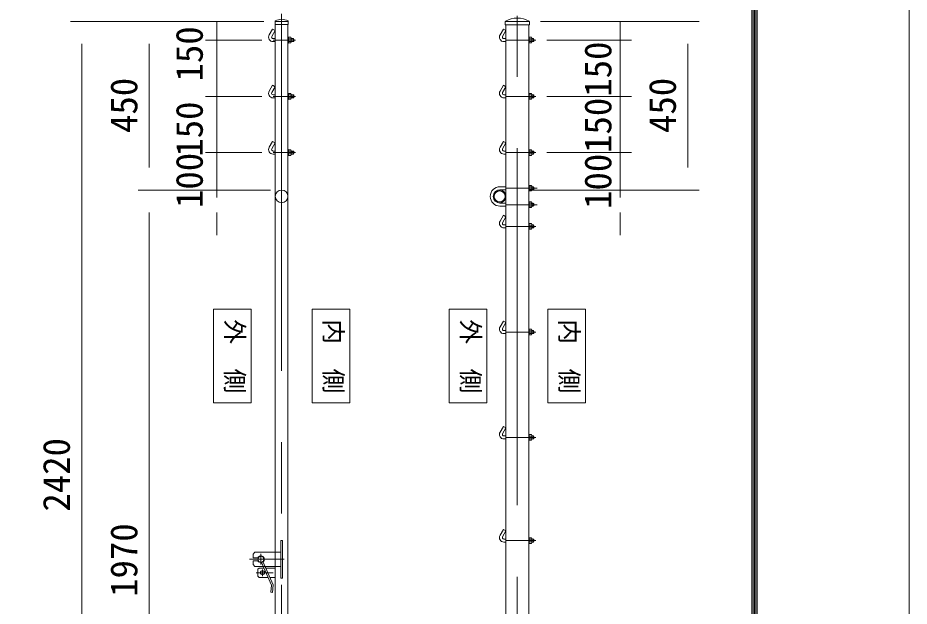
# Model space of a CAD drawing. Units: millimetres, scale not verified. Extents: x -6300 to 6300, y -4455 to 4455.
# Drawn here: x 3923 to 6300, y -159 to 1410 of the extents above; entities that cross this region are included whole.
import ezdxf
from ezdxf.enums import TextEntityAlignment as Align

# ---------------------------------------------------------------- set-up
doc = ezdxf.new("R2010")
doc.units = ezdxf.units.MM
doc.header["$LTSCALE"] = 30
doc.linetypes.add('DASHED', pattern=[7.5, 6, -1.5])
doc.linetypes.add('USER1', pattern=[50.8, 31.75, -6.35, 6.35, -6.35])
for name, color, linetype, lineweight in [('0-1_D-STR1', 1, 'Continuous', 18), ('0-2_D-STR3', 3, 'Continuous', 13), ('0-3_D-BMK', 2, 'USER1', 13), ('0-6_D-STR-TXT', 7, 'Continuous', 9), ('0-7_D-STR-DIM', 7, 'Continuous', 9), ('0-A_D-TTL', 7, 'Continuous', 9)]:
    doc.layers.add(name, color=color, linetype=linetype, lineweight=lineweight)
doc.styles.add('ＭＳ ゴシック', font='')
doc.styles.get('ＭＳ ゴシック').set_extended_font_data('MS Gothic')

msp = doc.modelspace()

# ---------------------------------------------------------------- linework, layer by layer
at = {"layer": '0-1_D-STR1'}
for p, q in [((4608.77, 1401.28), (4608.77, 1392.95)), ((4608.77, 1400.95), (4643.77, 1400.95)), ((4608.77, 1392.95), (4643.77, 1392.95)), ((4609.27, -1002.05), (4609.27, 1392.95)), ((4643.27, -783.05), (4643.27, 1392.95)), ((4643.77, 1401.28), (4643.77, 1392.95)), ((5222.84, 1400.01), (5222.84, 1391.95)), ((5287.04, 1391.95), (5222.84, 1391.95)), ((5286.71, 1400.95), (5223.17, 1400.95)), ((5287.04, 1400.01), (5287.04, 1391.95))]:
    msp.add_line(p, q, dxfattribs=at)
msp.add_lwpolyline([(5224.69, 1391.95), (5224.69, -1399.05), (5285.19, -1399.05), (5285.19, 1391.95)], dxfattribs=at)
for centre, radius in [((4626.27, 933.95), 17), ((5207.69, 933.95), 17), ((5207.69, 933.95), 14.7)]:
    msp.add_circle(centre, radius, dxfattribs=at)
for centre, radius, start, end in [((4626.27, 1370.73), 35.72, 61.52136, 118.47864), ((5254.94, 1348.78), 61.17, 59.14927, 120.85073), ((4609.77, 1401.28), 1, 122.29827, 180), ((4642.77, 1401.28), 1, 0, 57.70173), ((5224.34, 1400.01), 1.5, 120.85073, 180), ((5285.54, 1400.01), 1.5, 0, 59.14927)]:
    msp.add_arc(centre, radius, start, end, dxfattribs=at)
at = {"layer": '0-2_D-STR3'}
for p, q in [((4602.34, 1380.54), (4593.34, 1364.95)), ((4609.27, 1376.54), (4602.34, 1380.54)), ((5217.76, 1380.54), (5208.76, 1364.95)), ((5224.69, 1376.54), (5217.76, 1380.54)), ((4609.27, 1376.54), (4600.27, 1360.95)), ((4643.27, 1358.95), (4644.87, 1358.95)), ((4644.87, 1358.95), (4644.87, 1342.95)), ((4644.87, 1358.45), (4644.87, 1343.45)), ((4644.87, 1358.45), (4650.67, 1358.45)), ((4644.87, 1358.45), (4644.87, 1343.45)), ((4651.37, 1356.87), (4651.37, 1345.31)), ((5224.69, 1376.54), (5215.69, 1360.95)), ((5285.19, 1358.95), (5286.79, 1358.95)), ((5286.79, 1358.95), (5286.79, 1342.95)), ((5286.79, 1358.45), (5286.79, 1343.45)), ((5286.79, 1358.45), (5292.59, 1358.45)), ((5293.29, 1356.87), (5293.29, 1345.31)), ((4603.74, 1354.95), (4609.27, 1354.95)), ((4603.74, 1346.95), (4609.27, 1346.95)), ((4650.67, 1354.7), (4644.87, 1354.7)), ((4650.67, 1347.2), (4644.87, 1347.2)), ((4644.87, 1343.45), (4650.67, 1343.45)), ((4651.37, 1354.95), (4657.54, 1354.95)), ((4651.37, 1354.25), (4658.24, 1354.25)), ((4651.37, 1347.65), (4658.24, 1347.65)), ((4651.37, 1346.95), (4657.54, 1346.95)), ((4657.54, 1354.95), (4657.54, 1346.95)), ((4658.74, 1353.75), (4657.54, 1354.95)), ((4657.54, 1346.95), (4658.74, 1348.15)), ((4658.74, 1353.75), (4658.74, 1348.15)), ((4658.74, 1353.75), (4658.74, 1348.15)), ((5219.15, 1354.95), (5224.69, 1354.95)), ((5219.15, 1346.95), (5224.69, 1346.95)), ((5292.59, 1354.7), (5286.79, 1354.7)), ((5292.59, 1347.2), (5286.79, 1347.2)), ((5286.79, 1343.45), (5292.59, 1343.45)), ((5293.29, 1354.95), (5297.95, 1354.95)), ((5293.29, 1354.25), (5298.65, 1354.25)), ((5293.29, 1347.65), (5298.65, 1347.65)), ((5293.29, 1346.95), (5297.95, 1346.95)), ((5297.95, 1354.95), (5297.95, 1346.95)), ((5299.15, 1353.75), (5297.95, 1354.95)), ((5297.95, 1346.95), (5299.15, 1348.15)), ((5299.15, 1353.75), (5299.15, 1348.15)), ((5299.15, 1353.75), (5299.15, 1348.15)), ((4602.34, 1230.54), (4593.34, 1214.95)), ((4609.27, 1226.54), (4600.27, 1210.95)), ((4609.27, 1226.54), (4602.34, 1230.54)), ((5217.76, 1230.54), (5208.76, 1214.95)), ((5224.69, 1226.54), (5215.69, 1210.95)), ((5224.69, 1226.54), (5217.76, 1230.54)), ((4603.74, 1204.95), (4609.27, 1204.95)), ((4603.74, 1196.95), (4609.27, 1196.95)), ((4643.27, 1208.95), (4644.87, 1208.95)), ((4644.87, 1208.95), (4644.87, 1192.95)), ((4644.87, 1208.45), (4644.87, 1193.45)), ((4644.87, 1208.45), (4650.67, 1208.45)), ((4644.87, 1208.45), (4644.87, 1193.45)), ((4650.67, 1204.7), (4644.87, 1204.7)), ((4650.67, 1197.2), (4644.87, 1197.2)), ((4644.87, 1193.45), (4650.67, 1193.45)), ((4651.37, 1206.87), (4651.37, 1195.31)), ((4651.37, 1204.95), (4657.54, 1204.95)), ((4651.37, 1204.25), (4658.24, 1204.25)), ((4651.37, 1197.65), (4658.24, 1197.65)), ((4651.37, 1196.95), (4657.54, 1196.95)), ((4657.54, 1204.95), (4657.54, 1196.95)), ((4658.74, 1203.75), (4657.54, 1204.95)), ((4657.54, 1196.95), (4658.74, 1198.15)), ((4658.74, 1203.75), (4658.74, 1198.15)), ((4658.74, 1203.75), (4658.74, 1198.15)), ((5219.15, 1204.95), (5224.69, 1204.95)), ((5219.15, 1196.95), (5224.69, 1196.95)), ((5285.19, 1208.95), (5286.79, 1208.95)), ((5286.79, 1208.95), (5286.79, 1192.95)), ((5286.79, 1208.45), (5286.79, 1193.45)), ((5286.79, 1208.45), (5292.59, 1208.45)), ((5292.59, 1204.7), (5286.79, 1204.7)), ((5292.59, 1197.2), (5286.79, 1197.2)), ((5286.79, 1193.45), (5292.59, 1193.45)), ((5293.29, 1206.87), (5293.29, 1195.31)), ((5293.29, 1204.95), (5297.95, 1204.95)), ((5293.29, 1204.25), (5298.65, 1204.25)), ((5293.29, 1197.65), (5298.65, 1197.65)), ((5293.29, 1196.95), (5297.95, 1196.95)), ((5297.95, 1204.95), (5297.95, 1196.95)), ((5299.15, 1203.75), (5297.95, 1204.95)), ((5297.95, 1196.95), (5299.15, 1198.15)), ((5299.15, 1203.75), (5299.15, 1198.15)), ((5299.15, 1203.75), (5299.15, 1198.15)), ((4602.34, 1080.54), (4593.34, 1064.95)), ((4609.27, 1076.54), (4600.27, 1060.95)), ((4609.27, 1076.54), (4602.34, 1080.54)), ((5217.76, 1080.54), (5208.76, 1064.95)), ((5224.69, 1076.54), (5215.69, 1060.95)), ((5224.69, 1076.54), (5217.76, 1080.54)), ((4603.74, 1054.95), (4609.27, 1054.95)), ((4603.74, 1046.95), (4609.27, 1046.95)), ((4643.27, 1058.95), (4644.87, 1058.95)), ((4644.87, 1058.95), (4644.87, 1042.95)), ((4644.87, 1058.45), (4644.87, 1043.45)), ((4644.87, 1058.45), (4650.67, 1058.45)), ((4644.87, 1058.45), (4644.87, 1043.45)), ((4650.67, 1054.7), (4644.87, 1054.7)), ((4650.67, 1047.2), (4644.87, 1047.2)), ((4651.37, 1056.87), (4651.37, 1045.31)), ((4651.37, 1054.95), (4657.54, 1054.95)), ((4651.37, 1054.25), (4658.24, 1054.25)), ((4651.37, 1047.65), (4658.24, 1047.65)), ((4651.37, 1046.95), (4657.54, 1046.95)), ((4657.54, 1054.95), (4657.54, 1046.95)), ((4658.74, 1053.75), (4657.54, 1054.95)), ((4657.54, 1046.95), (4658.74, 1048.15)), ((4658.74, 1053.75), (4658.74, 1048.15)), ((4658.74, 1053.75), (4658.74, 1048.15)), ((5219.15, 1054.95), (5224.69, 1054.95)), ((5219.15, 1046.95), (5224.69, 1046.95)), ((5285.19, 1058.95), (5286.79, 1058.95)), ((5286.79, 1058.95), (5286.79, 1042.95)), ((5286.79, 1058.45), (5286.79, 1043.45)), ((5286.79, 1058.45), (5292.59, 1058.45)), ((5292.59, 1054.7), (5286.79, 1054.7)), ((5292.59, 1047.2), (5286.79, 1047.2)), ((5293.29, 1056.87), (5293.29, 1045.31)), ((5293.29, 1054.95), (5297.95, 1054.95)), ((5293.29, 1054.25), (5298.65, 1054.25)), ((5293.29, 1047.65), (5298.65, 1047.65)), ((5293.29, 1046.95), (5297.95, 1046.95)), ((5297.95, 1054.95), (5297.95, 1046.95)), ((5299.15, 1053.75), (5297.95, 1054.95)), ((5297.95, 1046.95), (5299.15, 1048.15)), ((5299.15, 1053.75), (5299.15, 1048.15)), ((5299.15, 1053.75), (5299.15, 1048.15)), ((4644.87, 1043.45), (4650.67, 1043.45)), ((5286.79, 1043.45), (5292.59, 1043.45)), ((5208.69, 959.95), (5224.69, 959.95)), ((5208.69, 951.95), (5224.69, 951.95)), ((5285.19, 963.95), (5286.79, 963.95)), ((5286.79, 963.95), (5286.79, 947.95)), ((5286.79, 963.45), (5292.59, 963.45)), ((5286.79, 963.45), (5286.79, 948.45)), ((5292.59, 959.7), (5286.79, 959.7)), ((5292.59, 952.2), (5286.79, 952.2)), ((5293.29, 961.87), (5293.29, 950.31)), ((5293.29, 959.95), (5297.49, 959.95)), ((5293.29, 959.25), (5298.19, 959.25)), ((5293.29, 952.65), (5298.19, 952.65)), ((5293.29, 951.95), (5297.49, 951.95)), ((5297.49, 951.95), (5298.69, 953.15)), ((5298.69, 958.75), (5298.69, 953.15)), ((5286.79, 948.45), (5292.59, 948.45)), ((5208.69, 915.95), (5224.69, 915.95)), ((5208.69, 907.95), (5224.69, 907.95)), ((5285.19, 919.95), (5286.79, 919.95)), ((5286.79, 919.95), (5286.79, 903.95)), ((5292.59, 915.7), (5286.79, 915.7)), ((5292.59, 908.2), (5286.79, 908.2)), ((5286.79, 904.45), (5292.59, 904.45)), ((5293.29, 906.03), (5293.29, 917.6)), ((5293.29, 915.95), (5297.49, 915.95)), ((5293.29, 915.25), (5298.19, 915.25)), ((5293.29, 908.65), (5298.19, 908.65)), ((5293.29, 907.95), (5297.49, 907.95)), ((5298.69, 914.75), (5297.49, 915.95)), ((5297.49, 915.95), (5297.49, 907.95)), ((5297.49, 907.95), (5298.69, 909.15)), ((5298.69, 914.75), (5298.69, 909.15)), ((5217.76, 883.54), (5208.76, 867.95)), ((5224.69, 879.54), (5217.76, 883.54)), ((5224.69, 879.54), (5215.69, 863.95)), ((5219.15, 857.95), (5224.69, 857.95)), ((5285.19, 861.95), (5286.79, 861.95)), ((5286.79, 861.95), (5286.79, 845.95)), ((5286.79, 861.45), (5286.79, 846.45)), ((5286.79, 861.45), (5292.59, 861.45)), ((5292.59, 857.7), (5286.79, 857.7)), ((5293.29, 859.87), (5293.29, 848.31)), ((5293.29, 857.95), (5297.95, 857.95)), ((5293.29, 857.25), (5298.65, 857.25)), ((5297.95, 857.95), (5297.95, 849.95)), ((5299.15, 856.75), (5297.95, 857.95)), ((5299.15, 856.75), (5299.15, 851.15)), ((5299.15, 856.75), (5299.15, 851.15)), ((5219.15, 849.95), (5224.69, 849.95)), ((5292.59, 850.2), (5286.79, 850.2)), ((5286.79, 846.45), (5292.59, 846.45)), ((5293.29, 850.65), (5298.65, 850.65)), ((5293.29, 849.95), (5297.95, 849.95)), ((5297.95, 849.95), (5299.15, 851.15)), ((5217.76, 601.54), (5208.76, 585.95)), ((5224.69, 597.54), (5215.69, 581.95)), ((5224.69, 597.54), (5217.76, 601.54)), ((5219.15, 575.95), (5224.69, 575.95)), ((5285.19, 579.95), (5286.79, 579.95)), ((5286.79, 579.95), (5286.79, 563.95)), ((5286.79, 579.45), (5286.79, 564.45)), ((5286.79, 579.45), (5292.59, 579.45)), ((5292.59, 575.7), (5286.79, 575.7)), ((5293.29, 577.87), (5293.29, 566.31)), ((5293.29, 575.95), (5297.95, 575.95)), ((5293.29, 575.25), (5298.65, 575.25)), ((5297.95, 575.95), (5297.95, 567.95)), ((5299.15, 574.75), (5297.95, 575.95)), ((5299.15, 574.75), (5299.15, 569.15)), ((5299.15, 574.75), (5299.15, 569.15)), ((5219.15, 567.95), (5224.69, 567.95)), ((5292.59, 568.2), (5286.79, 568.2)), ((5286.79, 564.45), (5292.59, 564.45)), ((5293.29, 568.65), (5298.65, 568.65)), ((5293.29, 567.95), (5297.95, 567.95)), ((5297.95, 567.95), (5299.15, 569.15)), ((5217.76, 320.54), (5208.76, 304.95)), ((5224.69, 316.54), (5215.69, 300.95)), ((5224.69, 316.54), (5217.76, 320.54)), ((5219.15, 294.95), (5224.69, 294.95)), ((5219.15, 286.95), (5224.69, 286.95)), ((5285.19, 298.95), (5286.79, 298.95)), ((5286.79, 298.95), (5286.79, 282.95)), ((5286.79, 298.45), (5286.79, 283.45)), ((5286.79, 298.45), (5292.59, 298.45)), ((5292.59, 294.7), (5286.79, 294.7)), ((5292.59, 287.2), (5286.79, 287.2)), ((5293.29, 296.87), (5293.29, 285.31)), ((5293.29, 294.95), (5297.95, 294.95)), ((5293.29, 294.25), (5298.65, 294.25)), ((5293.29, 287.65), (5298.65, 287.65)), ((5293.29, 286.95), (5297.95, 286.95)), ((5297.95, 294.95), (5297.95, 286.95)), ((5299.15, 293.75), (5297.95, 294.95)), ((5297.95, 286.95), (5299.15, 288.15)), ((5299.15, 293.75), (5299.15, 288.15)), ((5299.15, 293.75), (5299.15, 288.15)), ((5286.79, 283.45), (5292.59, 283.45)), ((5217.76, 45.54), (5208.76, 29.95)), ((5224.69, 41.54), (5215.69, 25.95)), ((5224.69, 41.54), (5217.76, 45.54)), ((5285.19, 23.95), (5286.79, 23.95)), ((5286.79, 23.95), (5286.79, 7.95)), ((5219.15, 19.95), (5224.69, 19.95)), ((5219.15, 11.95), (5224.69, 11.95)), ((5286.79, 23.45), (5286.79, 8.45)), ((5286.79, 23.45), (5292.59, 23.45)), ((5292.59, 19.7), (5286.79, 19.7)), ((5292.59, 12.2), (5286.79, 12.2)), ((5286.79, 8.45), (5292.59, 8.45)), ((5293.29, 21.87), (5293.29, 10.31)), ((5293.29, 19.95), (5297.95, 19.95)), ((5293.29, 19.25), (5298.65, 19.25)), ((5293.29, 12.65), (5298.65, 12.65)), ((5293.29, 11.95), (5297.95, 11.95)), ((5297.95, 19.95), (5297.95, 11.95)), ((5299.15, 18.75), (5297.95, 19.95)), ((5297.95, 11.95), (5299.15, 13.15)), ((5299.15, 18.75), (5299.15, 13.15)), ((5299.15, 18.75), (5299.15, 13.15)), ((4555.02, -15.05), (4550.02, -20.05)), ((4550.02, -20.05), (4550.02, -30.05)), ((4555.02, -15.05), (4609.27, -15.05)), ((4550.02, -30.05), (4562.96, -30.05)), ((4550.02, -38.05), (4562.96, -38.05)), ((4550.02, -38.05), (4550.02, -48.05)), ((4576.33, -40.44), (4572.22, -42.27)), ((4572.22, -42.27), (4599.39, -103.29)), ((4576.33, -40.44), (4603.99, -102.56)), ((4550.02, -48.05), (4555.02, -53.05)), ((4555.02, -53.05), (4609.27, -53.05)), ((4566.27, -57.55), (4563.27, -60.55)), ((4563.27, -60.55), (4563.27, -79.55)), ((4566.27, -57.55), (4579.02, -57.55)), ((4583.95, -57.55), (4609.27, -57.55)), ((4566.27, -82.55), (4563.27, -79.55)), ((4566.27, -82.55), (4590.15, -82.55)), ((4595.08, -82.55), (4609.27, -82.55)), ((4597.42, -121.98), (4599.39, -103.29)), ((4601.9, -122.45), (4603.99, -102.56)), ((4597.42, -121.98), (4601.9, -122.45))]:
    msp.add_line(p, q, dxfattribs=at)
at = {"layer": '0-2_D-STR3', "linetype": 'DASHED'}
for p, q in [((4624.02, 15.95), (4628.52, 15.95)), ((4624.02, 15.95), (4624.02, -84.05)), ((4628.52, 15.95), (4628.52, -84.05)), ((4609.27, -15.05), (4624.02, -15.05)), ((4609.27, -53.05), (4624.02, -53.05)), ((4624.02, -84.05), (4628.52, -84.05))]:
    msp.add_line(p, q, dxfattribs=at)
at = {"layer": '0-2_D-STR3'}
for points in [[(4643.27, 1358.95), (4643.27, 1342.95), (4644.87, 1342.95)], [(5285.19, 1358.95), (5285.19, 1342.95), (5286.79, 1342.95)], [(4643.27, 1208.95), (4643.27, 1192.95), (4644.87, 1192.95)], [(5285.19, 1208.95), (5285.19, 1192.95), (5286.79, 1192.95)], [(4643.27, 1058.95), (4643.27, 1042.95), (4644.87, 1042.95)], [(5285.19, 1058.95), (5285.19, 1042.95), (5286.79, 1042.95)], [(5285.19, 963.95), (5285.19, 947.95), (5286.79, 947.95)], [(5298.69, 958.75), (5297.49, 959.95), (5297.49, 951.95)], [(5285.19, 919.95), (5285.19, 903.95), (5286.79, 903.95)], [(5286.79, 904.45), (5286.79, 919.45), (5292.59, 919.45)], [(5285.19, 861.95), (5285.19, 845.95), (5286.79, 845.95)], [(5285.19, 579.95), (5285.19, 563.95), (5286.79, 563.95)], [(5285.19, 298.95), (5285.19, 282.95), (5286.79, 282.95)], [(5285.19, 23.95), (5285.19, 7.95), (5286.79, 7.95)]]:
    msp.add_lwpolyline(points, dxfattribs=at)
for centre, radius in [((4571.02, -34.05), 8), ((4575.27, -70.05), 5.5)]:
    msp.add_circle(centre, radius, dxfattribs=at)
for centre, radius, start, end in [((4603.74, 1358.95), 12, 150, 270), ((4603.74, 1358.95), 4, 150, 270), ((4648.57, 1356.58), 2.81, 318.21899, 41.78101), ((5219.15, 1358.95), 12, 150, 270), ((5219.15, 1358.95), 4, 150, 270), ((5290.49, 1356.58), 2.81, 318.21899, 41.78101), ((4640.98, 1350.95), 10.39, 338.85295, 21.14705), ((4648.51, 1345.33), 2.86, 319.0514, 40.9486), ((5282.9, 1350.95), 10.39, 338.85295, 21.14705), ((5290.43, 1345.33), 2.86, 319.0514, 40.9486), ((4603.74, 1208.95), 12, 150, 270), ((5219.15, 1208.95), 12, 150, 270), ((4603.74, 1208.95), 4, 150, 270), ((4648.57, 1206.58), 2.81, 318.21899, 41.78101), ((4640.98, 1200.95), 10.39, 338.85295, 21.14705), ((4648.51, 1195.33), 2.86, 319.0514, 40.9486), ((5219.15, 1208.95), 4, 150, 270), ((5290.49, 1206.58), 2.81, 318.21899, 41.78101), ((5282.9, 1200.95), 10.39, 338.85295, 21.14705), ((5290.43, 1195.33), 2.86, 319.0514, 40.9486), ((4603.74, 1058.95), 12, 150, 270), ((4603.74, 1058.95), 4, 150, 270), ((4648.57, 1056.58), 2.81, 318.21899, 41.78101), ((4640.98, 1050.95), 10.39, 338.85295, 21.14705), ((4648.51, 1045.33), 2.86, 319.0514, 40.9486), ((5219.15, 1058.95), 12, 150, 270), ((5219.15, 1058.95), 4, 150, 270), ((5290.49, 1056.58), 2.81, 318.21899, 41.78101), ((5282.9, 1050.95), 10.39, 338.85295, 21.14705), ((5290.43, 1045.33), 2.86, 319.0514, 40.9486), ((5208.69, 933.95), 26, 90, 270), ((5208.69, 933.95), 18, 90, 270), ((5290.49, 961.58), 2.81, 318.21899, 41.78101), ((5282.9, 955.95), 10.39, 338.85295, 21.14705), ((5290.43, 950.33), 2.86, 319.0514, 40.9486), ((5290.43, 917.58), 2.86, 319.0514, 40.9486), ((5282.9, 911.95), 10.39, 338.85295, 21.14705), ((5290.49, 906.33), 2.81, 318.21899, 41.78101), ((5219.15, 861.95), 12, 150, 270), ((5219.15, 861.95), 4, 150, 270), ((5290.49, 859.58), 2.81, 318.21899, 41.78101), ((5282.9, 853.95), 10.39, 338.85295, 21.14705), ((5290.43, 848.33), 2.86, 319.0514, 40.9486), ((5219.15, 579.95), 12, 150, 270), ((5219.15, 579.95), 4, 150, 270), ((5290.49, 577.58), 2.81, 318.21899, 41.78101), ((5282.9, 571.95), 10.39, 338.85295, 21.14705), ((5290.43, 566.33), 2.86, 319.0514, 40.9486), ((5219.15, 298.95), 12, 150, 270), ((5219.15, 298.95), 4, 150, 270), ((5290.49, 296.58), 2.81, 318.21899, 41.78101), ((5282.9, 290.95), 10.39, 338.85295, 21.14705), ((5290.43, 285.33), 2.86, 319.0514, 40.9486), ((5219.15, 23.95), 12, 150, 270), ((5219.15, 23.95), 4, 150, 270), ((5290.49, 21.58), 2.81, 318.21899, 41.78101), ((5282.9, 15.95), 10.39, 338.85295, 21.14705), ((5290.43, 10.33), 2.86, 319.0514, 40.9486), ((4571.02, -34.05), 9, 206.3878, 153.6122)]:
    msp.add_arc(centre, radius, start, end, dxfattribs=at)
at = {"layer": '0-3_D-BMK'}
for p, q in [((4626.27, 1421.45), (4626.27, -1034.05)), ((5254.94, -1414.05), (5254.94, 1415.95)), ((4603.74, 1350.95), (4663.62, 1350.95)), ((5224.69, 1350.95), (5304.04, 1350.95)), ((4603.74, 1200.95), (4663.62, 1200.95)), ((5224.69, 1200.95), (5304.04, 1200.95)), ((4603.74, 1050.95), (4663.62, 1050.95)), ((5224.69, 1050.95), (5304.04, 1050.95)), ((5224.69, 955.95), (5308.28, 955.95)), ((5224.69, 911.95), (5308.28, 911.95)), ((5224.69, 853.95), (5304.04, 853.95)), ((5224.69, 571.95), (5304.04, 571.95)), ((5224.69, 290.95), (5304.04, 290.95)), ((5224.69, 15.95), (5304.04, 15.95)), ((4571.02, -19.7), (4571.02, -48.4)), ((4540.72, -34.05), (4633.34, -34.05)), ((4558.4, -70.05), (4603.73, -70.05)), ((4575.27, -61.13), (4575.27, -78.97))]:
    msp.add_line(p, q, dxfattribs=at)
at = {"layer": '0-6_D-STR-TXT'}
for points in [[(4444.76, 383.54), (4544.76, 383.54), (4544.76, 633.54), (4444.76, 633.54)], [(4807.78, 383.54), (4707.78, 383.54), (4707.78, 633.54), (4807.78, 633.54)], [(5073.43, 383.54), (5173.43, 383.54), (5173.43, 633.54), (5073.43, 633.54)], [(5436.45, 383.54), (5336.45, 383.54), (5336.45, 633.54), (5436.45, 633.54)]]:
    msp.add_lwpolyline(points, close=True, dxfattribs=at)
at = {"layer": '0-7_D-STR-DIM'}
for p, q in [((4578.77, 1400.95), (4063.31, 1400.95)), ((4578.77, 1400.95), (4243.31, 1400.95)), ((4578.77, 1400.95), (4423.31, 1400.95)), ((4453.31, 1400.95), (4453.31, 1350.95)), ((5316.71, 1400.95), (5559.63, 1400.95)), ((5316.71, 1400.95), (5739.63, 1400.95)), ((5529.63, 1350.95), (5529.63, 1400.95)), ((4093.31, 1340.95), (4093.31, -959.05)), ((4273.31, 1010.95), (4273.31, 1340.95)), ((4573.74, 1350.95), (4423.31, 1350.95)), ((4573.74, 1350.95), (4423.31, 1350.95)), ((4453.31, 1350.95), (4453.31, 1200.95)), ((5334.04, 1350.95), (5559.63, 1350.95)), ((5334.04, 1350.95), (5559.63, 1350.95)), ((5529.63, 1200.95), (5529.63, 1350.95)), ((5709.63, 1010.95), (5709.63, 1340.95)), ((4453.31, 1260.95), (4453.31, 1320.95)), ((5529.63, 1260.95), (5529.63, 1320.95)), ((4453.31, 1290.95), (4453.31, 1230.95)), ((5529.63, 1290.95), (5529.63, 1230.95)), ((4573.74, 1200.95), (4423.31, 1200.95)), ((4573.74, 1200.95), (4423.31, 1200.95)), ((4453.31, 1200.95), (4453.31, 1050.95)), ((5334.04, 1200.95), (5559.63, 1200.95)), ((5334.04, 1200.95), (5559.63, 1200.95)), ((5529.63, 1050.95), (5529.63, 1200.95)), ((4453.31, 1110.95), (4453.31, 1170.95)), ((5529.63, 1110.95), (5529.63, 1170.95)), ((4453.31, 1140.95), (4453.31, 1080.95)), ((5529.63, 1140.95), (5529.63, 1080.95)), ((4573.74, 1050.95), (4423.31, 1050.95)), ((4573.74, 1050.95), (4423.31, 1050.95)), ((4453.31, 1050.95), (4453.31, 950.95)), ((5334.04, 1050.95), (5559.63, 1050.95)), ((5334.04, 1050.95), (5559.63, 1050.95)), ((5529.63, 950.95), (5529.63, 1050.95)), ((4453.31, 990.95), (4453.31, 930.95)), ((5529.63, 990.95), (5529.63, 930.95)), ((4596.27, 950.95), (4243.31, 950.95)), ((4596.27, 950.95), (4243.31, 950.95)), ((4596.27, 950.95), (4423.31, 950.95)), ((5284.94, 950.95), (5559.63, 950.95)), ((5284.94, 950.95), (5739.63, 950.95)), ((4273.31, -959.05), (4273.31, 890.95)), ((4453.31, 890.95), (4453.31, 830.95)), ((5529.63, 890.95), (5529.63, 830.95))]:
    msp.add_line(p, q, dxfattribs=at)
at = {"layer": '0-A_D-TTL', "color": 2, "lineweight": 18}
msp.add_lwpolyline([(-6300, 4455), (6300, 4455), (6300, -4455), (-6300, -4455)], close=True, dxfattribs=at)
at = {"layer": '0-A_D-TTL'}
for points in [[(-5895, 4125), (5895, 4125), (5895, -4125), (-5895, -4125)], [(-5891.25, 4121.25), (5891.25, 4121.25), (5891.25, -4121.25), (-5891.25, -4121.25)], [(-5887.5, 4117.5), (5887.5, 4117.5), (5887.5, -4117.5), (-5887.5, -4117.5)], [(-5883.75, 4113.75), (5883.75, 4113.75), (5883.75, -4113.75), (-5883.75, -4113.75)], [(-5880, 4110), (5880, 4110), (5880, -4110), (-5880, -4110)]]:
    msp.add_lwpolyline(points, close=True, dxfattribs=at)

# ---------------------------------------------------------------- texts
at = {"layer": '0-6_D-STR-TXT', "style": 'ＭＳ ゴシック'}
for s, p in [('外\u3000側', (4462.92, 606.01)), ('内\u3000側', (4726.07, 606.01)), ('外\u3000側', (5091.59, 606.01)), ('内\u3000側', (5354.74, 606.01))]:
    msp.add_text(s, height=48.17, rotation=270, dxfattribs=at).set_placement(p, align=Align.BOTTOM_LEFT)
at = {"layer": '0-7_D-STR-DIM', "style": 'ＭＳ ゴシック'}
for s, p in [('150', (4437.69, 1240.62)), ('150', (5527.47, 1199.98)), ('450', (4263.19, 1103.2)), ('450', (5699.51, 1103.2)), ('150', (5527.47, 1049.98)), ('150', (4437.69, 1039.98)), ('100', (4437.69, 903.08)), ('100', (5527.47, 900.61)), ('2420', (4083.19, 93.08)), ('1970', (4263.19, -134.4))]:
    msp.add_text(s, height=72.14, rotation=90, dxfattribs=at).set_placement(p, align=Align.BOTTOM_LEFT)

doc.saveas('drawing.dxf')
